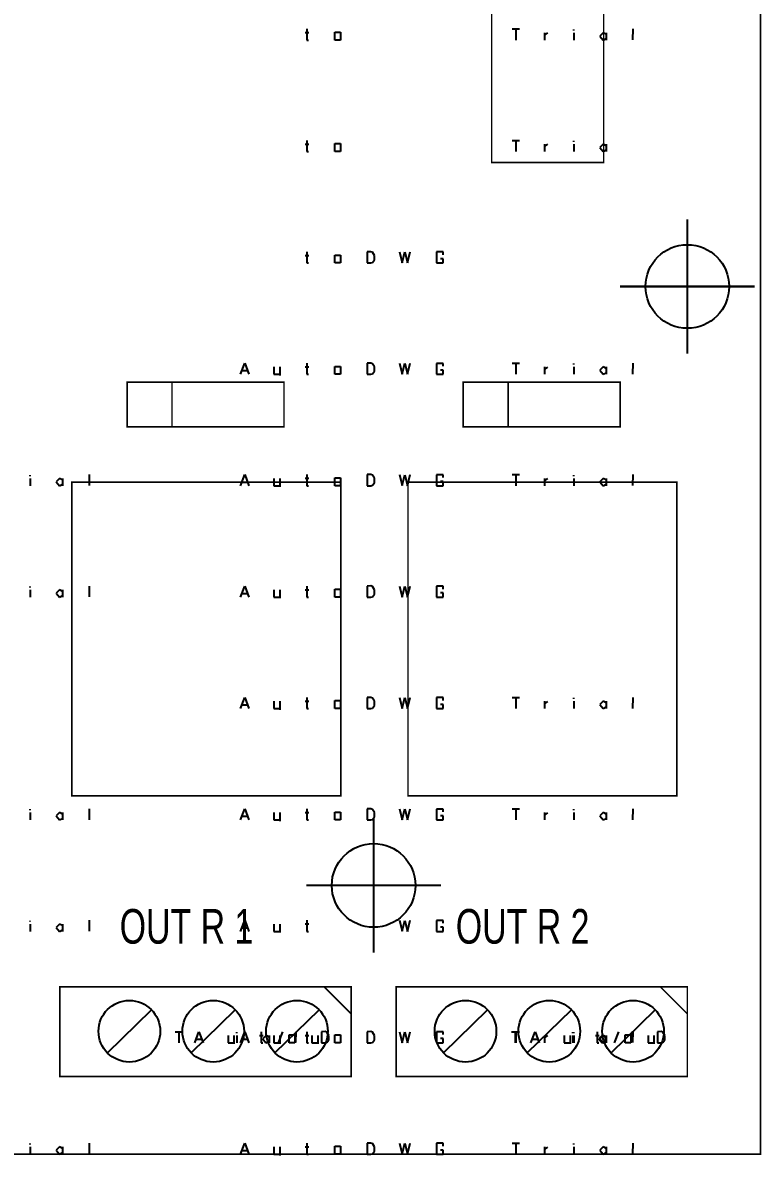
# Model space of a CAD drawing. Extents: x 108 to 261, y 58 to 185.
# Drawn here: x 218.7 to 260.6, y 58.1 to 122.3 of the extents above; entities that cross this region are included whole.
import ezdxf

# ---------------------------------------------------------------- set-up
doc = ezdxf.new("R2010")
doc.units = 0
doc.header["$MEASUREMENT"] = 0
doc.linetypes.add('atContinuous2', pattern=[0])
for name, color, linetype in [('at_Entity', 7, 'Continuous'), ('at_Rect', 7, 'Continuous'), ('at_Solid', 7, 'Continuous'), ('at_Text', 7, 'Continuous')]:
    doc.layers.add(name, color=color, linetype=linetype)
doc.styles.add('Style1', font='arial.ttf', dxfattribs={"height": 0.2})

msp = doc.modelspace()

# ---------------------------------------------------------------- linework, layer by layer
at = {"color": 28, "true_color": 0x0a0a0a}
for p, q in [((234.684, 121.74), (234.898, 121.74)), ((234.776, 121.951), (234.776, 121.319)), ((236.37, 121.768), (236.696, 121.768)), ((236.37, 121.319), (236.37, 121.768)), ((236.696, 121.768), (236.696, 121.319)), ((234.776, 121.319), (234.875, 121.319)), ((236.696, 121.319), (236.37, 121.319)), ((231.016, 102.359), (231.257, 102.991)), ((231.257, 102.991), (231.498, 102.359)), ((234.776, 102.991), (234.776, 102.359)), ((236.37, 102.807), (236.696, 102.807)), ((236.37, 102.359), (236.37, 102.807)), ((236.696, 102.807), (236.696, 102.359)), ((238.209, 102.991), (238.207, 102.359)), ((238.416, 102.993), (238.209, 102.991)), ((238.51, 102.958), (238.416, 102.993)), ((238.621, 102.782), (238.51, 102.958)), ((240.047, 102.987), (240.197, 102.367)), ((240.197, 102.367), (240.347, 102.984)), ((240.347, 102.984), (240.497, 102.36)), ((240.497, 102.36), (240.646, 102.987)), ((242.515, 102.981), (242.134, 102.981)), ((242.134, 102.981), (242.134, 102.359)), ((242.511, 102.821), (242.515, 102.981)), ((231.104, 102.569), (231.406, 102.569)), ((232.912, 102.776), (232.912, 102.359)), ((232.912, 102.359), (233.243, 102.359)), ((233.243, 102.776), (233.243, 102.296)), ((234.684, 102.779), (234.898, 102.779)), ((234.776, 102.359), (234.875, 102.359)), ((236.696, 102.359), (236.37, 102.359)), ((238.207, 102.359), (238.411, 102.359)), ((238.411, 102.359), (238.508, 102.384)), ((238.508, 102.384), (238.617, 102.53)), ((238.617, 102.53), (238.621, 102.782)), ((242.134, 102.359), (242.511, 102.359)), ((242.515, 102.596), (242.363, 102.596)), ((242.511, 102.359), (242.515, 102.596)), ((231.016, 83.398), (231.257, 84.03)), ((231.104, 83.609), (231.406, 83.609)), ((231.257, 84.03), (231.498, 83.398)), ((232.912, 83.816), (232.912, 83.398)), ((233.243, 83.816), (233.243, 83.335)), ((234.684, 83.819), (234.898, 83.819)), ((234.776, 84.03), (234.776, 83.398)), ((236.37, 83.847), (236.696, 83.847)), ((236.37, 83.398), (236.37, 83.847)), ((236.696, 83.847), (236.696, 83.398)), ((238.209, 84.03), (238.207, 83.398)), ((238.416, 84.033), (238.209, 84.03)), ((238.51, 83.998), (238.416, 84.033)), ((238.508, 83.424), (238.617, 83.57)), ((238.621, 83.822), (238.51, 83.998)), ((238.617, 83.57), (238.621, 83.822)), ((240.047, 84.027), (240.197, 83.406)), ((240.197, 83.406), (240.347, 84.023)), ((240.347, 84.023), (240.497, 83.399)), ((240.497, 83.399), (240.646, 84.027)), ((242.515, 84.021), (242.134, 84.021)), ((242.134, 84.021), (242.134, 83.398)), ((242.515, 83.635), (242.363, 83.635)), ((242.511, 83.861), (242.515, 84.021)), ((242.511, 83.398), (242.515, 83.635)), ((232.912, 83.398), (233.243, 83.398)), ((234.776, 83.398), (234.875, 83.398)), ((236.696, 83.398), (236.37, 83.398)), ((238.207, 83.398), (238.411, 83.398)), ((238.411, 83.398), (238.508, 83.424)), ((242.134, 83.398), (242.511, 83.398)), ((228.424, 64.438), (228.665, 65.07)), ((228.665, 65.07), (228.905, 64.438)), ((231.016, 64.438), (231.257, 65.07)), ((231.257, 65.07), (231.498, 64.438)), ((232.184, 65.07), (232.184, 64.438)), ((233.176, 64.438), (233.417, 65.07)), ((234.776, 65.07), (234.776, 64.438)), ((235.617, 65.07), (235.615, 64.438)), ((235.824, 65.072), (235.617, 65.07)), ((235.918, 65.038), (235.824, 65.072)), ((236.028, 64.861), (235.918, 65.038)), ((238.209, 65.07), (238.207, 64.438)), ((238.416, 65.072), (238.209, 65.07)), ((238.51, 65.038), (238.416, 65.072)), ((238.621, 64.861), (238.51, 65.038)), ((240.047, 65.067), (240.197, 64.446)), ((240.197, 64.446), (240.347, 65.063)), ((240.347, 65.063), (240.497, 64.439)), ((240.497, 64.439), (240.646, 65.067)), ((242.515, 65.061), (242.134, 65.061)), ((242.134, 65.061), (242.134, 64.438)), ((242.511, 64.901), (242.515, 65.061)), ((247.486, 64.438), (247.727, 65.07)), ((247.727, 65.07), (247.967, 64.438)), ((251.246, 65.07), (251.246, 64.438)), ((252.238, 64.438), (252.479, 65.07)), ((254.679, 65.07), (254.677, 64.438)), ((254.886, 65.072), (254.679, 65.07)), ((254.98, 65.038), (254.886, 65.072)), ((255.09, 64.861), (254.98, 65.038)), ((228.512, 64.648), (228.813, 64.648)), ((230.32, 64.856), (230.32, 64.438)), ((230.32, 64.438), (230.651, 64.438)), ((230.651, 64.856), (230.651, 64.375)), ((231.104, 64.648), (231.406, 64.648)), ((232.092, 64.859), (232.305, 64.859)), ((232.184, 64.438), (232.283, 64.438)), ((232.912, 64.856), (232.912, 64.438)), ((232.912, 64.438), (233.243, 64.438)), ((233.243, 64.856), (233.243, 64.375)), ((233.778, 64.887), (234.104, 64.887)), ((233.778, 64.438), (233.778, 64.887)), ((234.104, 64.438), (233.778, 64.438)), ((234.104, 64.887), (234.104, 64.438)), ((234.684, 64.859), (234.898, 64.859)), ((234.776, 64.438), (234.875, 64.438)), ((235.072, 64.856), (235.072, 64.438)), ((235.072, 64.438), (235.403, 64.438)), ((235.403, 64.856), (235.403, 64.375)), ((235.615, 64.438), (235.819, 64.438)), ((235.819, 64.438), (235.915, 64.464)), ((235.915, 64.464), (236.024, 64.61)), ((236.024, 64.61), (236.028, 64.861)), ((236.37, 64.887), (236.696, 64.887)), ((236.37, 64.438), (236.37, 64.887)), ((236.696, 64.438), (236.37, 64.438)), ((236.696, 64.887), (236.696, 64.438)), ((238.207, 64.438), (238.411, 64.438)), ((238.411, 64.438), (238.508, 64.464)), ((238.508, 64.464), (238.617, 64.61)), ((238.617, 64.61), (238.621, 64.861)), ((242.134, 64.438), (242.511, 64.438)), ((242.515, 64.675), (242.363, 64.675)), ((242.511, 64.438), (242.515, 64.675)), ((247.574, 64.648), (247.875, 64.648)), ((249.382, 64.856), (249.382, 64.438)), ((249.382, 64.438), (249.713, 64.438)), ((249.713, 64.856), (249.713, 64.375)), ((251.154, 64.859), (251.367, 64.859)), ((251.246, 64.438), (251.345, 64.438)), ((252.84, 64.887), (253.166, 64.887)), ((252.84, 64.438), (252.84, 64.887)), ((253.166, 64.438), (252.84, 64.438)), ((253.166, 64.887), (253.166, 64.438)), ((254.134, 64.856), (254.134, 64.438)), ((254.134, 64.438), (254.465, 64.438)), ((254.465, 64.856), (254.465, 64.375)), ((254.677, 64.438), (254.881, 64.438)), ((254.881, 64.438), (254.977, 64.464)), ((254.977, 64.464), (255.086, 64.61)), ((255.086, 64.61), (255.09, 64.861))]:
    msp.add_line(p, q, dxfattribs=at)
for p, q in [((223.469, 63.874), (225.97, 66.316)), ((228.221, 63.874), (230.722, 66.316)), ((232.974, 63.874), (235.474, 66.316)), ((242.531, 63.874), (245.032, 66.316)), ((247.283, 63.874), (249.784, 66.316)), ((252.036, 63.874), (254.536, 66.316))]:
    msp.add_line(p, q)
for centre in [(224.719, 65.095), (229.472, 65.095), (234.224, 65.095), (243.781, 65.095), (248.534, 65.095), (253.286, 65.095)]:
    msp.add_circle(centre, 1.748)
at = {"layer": 'at_Entity', "color": 28, "true_color": 0x0d0d0d}
for p, q in [((246.432, 115.631), (246.85, 115.631)), ((246.64, 115.631), (246.64, 114.999)), ((248.264, 115.416), (248.264, 114.999)), ((248.268, 115.276), (248.446, 115.409)), ((249.92, 115.418), (249.92, 114.999)), ((249.922, 115.551), (249.922, 115.607)), ((251.583, 115.416), (251.394, 115.227)), ((251.394, 115.227), (251.579, 114.999)), ((251.579, 114.999), (251.758, 115.089)), ((251.758, 115.327), (251.583, 115.416)), ((251.756, 115.418), (251.756, 115.003)), ((246.432, 96.67), (246.85, 96.67)), ((246.64, 96.67), (246.64, 96.039)), ((248.264, 96.456), (248.264, 96.039)), ((248.268, 96.315), (248.446, 96.449)), ((249.92, 96.458), (249.92, 96.039)), ((249.922, 96.591), (249.922, 96.647)), ((251.583, 96.456), (251.394, 96.266)), ((251.758, 96.367), (251.583, 96.456)), ((251.756, 96.458), (251.756, 96.042)), ((253.263, 96.668), (253.261, 96.051)), ((251.394, 96.266), (251.579, 96.039)), ((251.579, 96.039), (251.758, 96.129)), ((219.093, 90.138), (219.093, 89.718)), ((219.095, 90.271), (219.095, 90.327)), ((220.757, 90.135), (220.567, 89.946)), ((220.932, 90.047), (220.757, 90.135)), ((220.929, 90.138), (220.929, 89.722)), ((222.436, 90.348), (222.434, 89.731)), ((220.567, 89.946), (220.752, 89.718)), ((220.752, 89.718), (220.932, 89.809)), ((246.432, 77.71), (246.85, 77.71)), ((246.64, 77.71), (246.64, 77.078)), ((248.264, 77.495), (248.264, 77.078)), ((248.268, 77.355), (248.446, 77.488)), ((249.92, 77.498), (249.92, 77.078)), ((249.922, 77.631), (249.922, 77.687)), ((251.583, 77.495), (251.394, 77.306)), ((251.394, 77.306), (251.579, 77.078)), ((251.579, 77.078), (251.758, 77.168)), ((251.758, 77.407), (251.583, 77.495)), ((251.756, 77.498), (251.756, 77.082)), ((253.263, 77.708), (253.261, 77.091)), ((219.095, 71.311), (219.095, 71.367)), ((222.436, 71.388), (222.434, 70.771)), ((219.093, 71.177), (219.093, 70.758)), ((220.757, 71.175), (220.567, 70.986)), ((220.567, 70.986), (220.752, 70.758)), ((220.752, 70.758), (220.932, 70.848)), ((220.932, 71.086), (220.757, 71.175)), ((220.929, 71.177), (220.929, 70.762)), ((246.432, 58.75), (246.85, 58.75)), ((246.64, 58.75), (246.64, 58.118)), ((248.264, 58.535), (248.264, 58.118)), ((248.268, 58.395), (248.446, 58.528)), ((249.92, 58.537), (249.92, 58.118)), ((249.922, 58.67), (249.922, 58.726)), ((251.583, 58.535), (251.394, 58.346)), ((251.758, 58.446), (251.583, 58.535)), ((251.756, 58.537), (251.756, 58.122)), ((253.263, 58.747), (253.261, 58.131)), ((251.394, 58.346), (251.579, 58.118)), ((251.579, 58.118), (251.758, 58.208))]:
    msp.add_line(p, q, dxfattribs=at)
at = {"layer": 'at_Entity', "color": 0}
for points in [[(260.514, 184.52, 0.0897, 0.0897, 0), (107.679, 184.52, 0.0897, 0.0897, 0), (107.679, 58.118, 0.0897, 0.0897, 0), (260.514, 58.118, 0.0897, 0.0897, 0), (260.514, 184.52, 0.0897, 0.0897, 0)], [(251.618, 129.537, 0.0897, 0.0897, 0), (245.264, 129.537, 0.0897, 0.0897, 0), (245.264, 114.372, 0.0897, 0.0897, 0), (251.618, 114.372, 0.0897, 0.0897, 0), (251.618, 129.537, 0.0897, 0.0897, 0)], [(256.363, 103.528, 0.12, 0.12, 0), (256.363, 111.153, 0.12, 0.12, 0)], [(252.55, 107.34, 0.12, 0.12, 0), (260.175, 107.34, 0.12, 0.12, 0)], [(233.488, 101.918, 0.0897, 0.0897, 0), (224.593, 101.918, 0.0897, 0.0897, 0), (224.593, 99.377, 0.0897, 0.0897, 0), (233.488, 99.377, 0.0897, 0.0897, 0), (233.488, 101.918, 0.0897, 0.0897, 0)], [(227.134, 101.918, 0.0897, 0.0897, 0), (227.134, 99.377, 0.0897, 0.0897, 0)], [(252.55, 101.918, 0.0897, 0.0897, 0), (243.655, 101.918, 0.0897, 0.0897, 0), (243.655, 99.377, 0.0897, 0.0897, 0), (252.55, 99.377, 0.0897, 0.0897, 0), (252.55, 101.918, 0.0897, 0.0897, 0)], [(246.196, 101.918, 0.0897, 0.0897, 0), (246.196, 99.377, 0.0897, 0.0897, 0)], [(236.708, 96.242, 0.0897, 0.0897, 0), (221.458, 96.242, 0.0897, 0.0897, 0), (221.458, 78.451, 0.0897, 0.0897, 0), (236.708, 78.451, 0.0897, 0.0897, 0), (236.708, 96.242, 0.0897, 0.0897, 0)], [(255.77, 96.242, 0.0897, 0.0897, 0), (240.52, 96.242, 0.0897, 0.0897, 0), (240.52, 78.451, 0.0897, 0.0897, 0), (255.77, 78.451, 0.0897, 0.0897, 0), (255.77, 96.242, 0.0897, 0.0897, 0)], [(238.572, 69.555, 0.12, 0.12, 0), (238.572, 77.18, 0.12, 0.12, 0)], [(234.759, 73.368, 0.12, 0.12, 0), (242.384, 73.368, 0.12, 0.12, 0)], [(237.301, 67.607, 0.0897, 0.0897, 0), (220.78, 67.607, 0.0897, 0.0897, 0), (220.78, 62.523, 0.0897, 0.0897, 0), (237.301, 62.523, 0.0897, 0.0897, 0), (237.301, 67.607, 0.0897, 0.0897, 0)], [(235.776, 67.607, 0.0897, 0.0897, 0), (237.301, 66.082, 0.0897, 0.0897, 0)], [(256.363, 67.607, 0.0897, 0.0897, 0), (239.842, 67.607, 0.0897, 0.0897, 0), (239.842, 62.523, 0.0897, 0.0897, 0), (256.363, 62.523, 0.0897, 0.0897, 0), (256.363, 67.607, 0.0897, 0.0897, 0)], [(254.838, 67.607, 0.0897, 0.0897, 0), (256.363, 66.082, 0.0897, 0.0897, 0)]]:
    msp.add_lwpolyline(points, format="xyseb", dxfattribs=at)
at = {"layer": 'at_Entity', "color": 0, "linetype": 'atContinuous2'}
for centre in [(256.363, 107.34), (238.571, 73.367)]:
    msp.add_circle(centre, 2.372, dxfattribs=at)
at = {"layer": 'at_Rect', "color": 28, "true_color": 0x0b0b0b}
for p, q in [((246.432, 121.951), (246.85, 121.951)), ((246.64, 121.951), (246.64, 121.319)), ((248.264, 121.736), (248.264, 121.319)), ((248.268, 121.596), (248.446, 121.729)), ((249.92, 121.738), (249.92, 121.319)), ((249.922, 121.871), (249.922, 121.928)), ((251.583, 121.736), (251.394, 121.547)), ((251.394, 121.547), (251.579, 121.319)), ((251.758, 121.647), (251.583, 121.736)), ((251.756, 121.738), (251.756, 121.323)), ((253.263, 121.949), (253.261, 121.332)), ((251.579, 121.319), (251.758, 121.409)), ((246.432, 102.991), (246.85, 102.991)), ((246.64, 102.991), (246.64, 102.359)), ((249.922, 102.911), (249.922, 102.967)), ((253.263, 102.988), (253.261, 102.371)), ((248.264, 102.776), (248.264, 102.359)), ((248.268, 102.636), (248.446, 102.769)), ((249.92, 102.778), (249.92, 102.359)), ((251.583, 102.776), (251.394, 102.587)), ((251.394, 102.587), (251.579, 102.359)), ((251.579, 102.359), (251.758, 102.449)), ((251.758, 102.687), (251.583, 102.776)), ((251.756, 102.778), (251.756, 102.362)), ((219.093, 96.458), (219.093, 96.039)), ((219.095, 96.591), (219.095, 96.647)), ((220.757, 96.456), (220.567, 96.266)), ((220.932, 96.367), (220.757, 96.456)), ((220.929, 96.458), (220.929, 96.042)), ((222.436, 96.668), (222.434, 96.051)), ((220.567, 96.266), (220.752, 96.039)), ((220.752, 96.039), (220.932, 96.129)), ((246.432, 84.03), (246.85, 84.03)), ((246.64, 84.03), (246.64, 83.398)), ((248.264, 83.815), (248.264, 83.398)), ((248.268, 83.675), (248.446, 83.808)), ((249.92, 83.818), (249.92, 83.398)), ((249.922, 83.951), (249.922, 84.007)), ((251.583, 83.815), (251.394, 83.626)), ((251.394, 83.626), (251.579, 83.398)), ((251.758, 83.727), (251.583, 83.815)), ((251.756, 83.818), (251.756, 83.402)), ((253.263, 84.028), (253.261, 83.411)), ((251.579, 83.398), (251.758, 83.488)), ((219.093, 77.498), (219.093, 77.078)), ((219.095, 77.631), (219.095, 77.687)), ((220.757, 77.495), (220.567, 77.306)), ((220.567, 77.306), (220.752, 77.078)), ((220.752, 77.078), (220.932, 77.168)), ((220.932, 77.407), (220.757, 77.495)), ((220.929, 77.498), (220.929, 77.082)), ((222.436, 77.708), (222.434, 77.091)), ((227.319, 65.07), (227.737, 65.07)), ((227.527, 65.07), (227.527, 64.438)), ((230.81, 64.99), (230.81, 65.047)), ((234.15, 65.068), (234.148, 64.451)), ((246.381, 65.07), (246.799, 65.07)), ((246.432, 65.07), (246.85, 65.07)), ((246.589, 65.07), (246.589, 64.438)), ((246.64, 65.07), (246.64, 64.438)), ((249.872, 64.99), (249.872, 65.047)), ((249.922, 64.99), (249.922, 65.047)), ((253.212, 65.068), (253.21, 64.451)), ((253.263, 65.068), (253.261, 64.451)), ((230.807, 64.857), (230.807, 64.438)), ((232.471, 64.855), (232.281, 64.666)), ((232.281, 64.666), (232.466, 64.438)), ((232.466, 64.438), (232.646, 64.528)), ((232.646, 64.766), (232.471, 64.855)), ((232.643, 64.857), (232.643, 64.442)), ((248.264, 64.855), (248.264, 64.438)), ((248.268, 64.715), (248.446, 64.848)), ((249.869, 64.857), (249.869, 64.438)), ((249.92, 64.857), (249.92, 64.438)), ((251.533, 64.855), (251.343, 64.666)), ((251.343, 64.666), (251.528, 64.438)), ((251.583, 64.855), (251.394, 64.666)), ((251.394, 64.666), (251.579, 64.438)), ((251.528, 64.438), (251.708, 64.528)), ((251.708, 64.766), (251.533, 64.855)), ((251.579, 64.438), (251.758, 64.528)), ((251.758, 64.766), (251.583, 64.855)), ((251.705, 64.857), (251.705, 64.442)), ((251.756, 64.857), (251.756, 64.442)), ((219.093, 58.537), (219.093, 58.118)), ((219.095, 58.67), (219.095, 58.726)), ((220.757, 58.535), (220.567, 58.346)), ((220.932, 58.446), (220.757, 58.535)), ((220.929, 58.537), (220.929, 58.122)), ((222.436, 58.747), (222.434, 58.131)), ((220.567, 58.346), (220.752, 58.118)), ((220.752, 58.118), (220.932, 58.208))]:
    msp.add_line(p, q, dxfattribs=at)
at = {"layer": 'at_Solid', "color": 28, "true_color": 0x0e0e0e}
for p, q in [((234.776, 109.311), (234.776, 108.679)), ((238.209, 109.311), (238.207, 108.679)), ((238.416, 109.313), (238.209, 109.311)), ((238.51, 109.279), (238.416, 109.313)), ((238.621, 109.102), (238.51, 109.279)), ((240.047, 109.307), (240.197, 108.687)), ((240.197, 108.687), (240.347, 109.304)), ((240.347, 109.304), (240.497, 108.68)), ((240.497, 108.68), (240.646, 109.307)), ((242.515, 109.301), (242.134, 109.301)), ((242.134, 109.301), (242.134, 108.679)), ((242.511, 109.141), (242.515, 109.301)), ((234.684, 109.099), (234.898, 109.099)), ((234.776, 108.679), (234.875, 108.679)), ((236.37, 109.127), (236.696, 109.127)), ((236.37, 108.679), (236.37, 109.127)), ((236.696, 108.679), (236.37, 108.679)), ((236.696, 109.127), (236.696, 108.679)), ((238.207, 108.679), (238.411, 108.679)), ((238.411, 108.679), (238.508, 108.704)), ((238.508, 108.704), (238.617, 108.851)), ((238.617, 108.851), (238.621, 109.102)), ((242.134, 108.679), (242.511, 108.679)), ((242.515, 108.916), (242.363, 108.916)), ((242.511, 108.679), (242.515, 108.916)), ((231.016, 89.718), (231.257, 90.35)), ((231.257, 90.35), (231.498, 89.718)), ((232.912, 90.136), (232.912, 89.718)), ((233.243, 90.136), (233.243, 89.655)), ((234.684, 90.139), (234.898, 90.139)), ((234.776, 90.35), (234.776, 89.718)), ((236.37, 90.167), (236.696, 90.167)), ((236.37, 89.718), (236.37, 90.167)), ((236.696, 90.167), (236.696, 89.718)), ((238.209, 90.35), (238.207, 89.718)), ((238.416, 90.353), (238.209, 90.35)), ((238.51, 90.318), (238.416, 90.353)), ((238.621, 90.142), (238.51, 90.318)), ((238.617, 89.89), (238.621, 90.142)), ((240.047, 90.347), (240.197, 89.727)), ((240.197, 89.727), (240.347, 90.344)), ((240.347, 90.344), (240.497, 89.719)), ((240.497, 89.719), (240.646, 90.347)), ((242.515, 90.341), (242.134, 90.341)), ((242.134, 90.341), (242.134, 89.718)), ((242.515, 89.955), (242.363, 89.955)), ((242.511, 90.181), (242.515, 90.341)), ((242.511, 89.718), (242.515, 89.955)), ((231.104, 89.929), (231.406, 89.929)), ((232.912, 89.718), (233.243, 89.718)), ((234.776, 89.718), (234.875, 89.718)), ((236.696, 89.718), (236.37, 89.718)), ((238.207, 89.718), (238.411, 89.718)), ((238.411, 89.718), (238.508, 89.744)), ((238.508, 89.744), (238.617, 89.89)), ((242.134, 89.718), (242.511, 89.718)), ((231.016, 70.758), (231.257, 71.39)), ((231.257, 71.39), (231.498, 70.758)), ((234.776, 71.39), (234.776, 70.758)), ((240.047, 71.387), (240.197, 70.766)), ((240.197, 70.766), (240.347, 71.383)), ((240.347, 71.383), (240.497, 70.759)), ((240.497, 70.759), (240.646, 71.387)), ((242.515, 71.381), (242.134, 71.381)), ((242.134, 71.381), (242.134, 70.758)), ((242.511, 71.221), (242.515, 71.381)), ((231.104, 70.968), (231.406, 70.968)), ((232.912, 71.176), (232.912, 70.758)), ((232.912, 70.758), (233.243, 70.758)), ((233.243, 71.176), (233.243, 70.695)), ((234.684, 71.179), (234.898, 71.179)), ((234.776, 70.758), (234.875, 70.758)), ((242.134, 70.758), (242.511, 70.758)), ((242.515, 70.995), (242.363, 70.995)), ((242.511, 70.758), (242.515, 70.995))]:
    msp.add_line(p, q, dxfattribs=at)
at = {"layer": 'at_Text', "color": 28, "true_color": 0x0c0c0c}
for p, q in [((234.684, 115.419), (234.898, 115.419)), ((234.776, 115.631), (234.776, 114.999)), ((236.37, 115.447), (236.696, 115.447)), ((236.37, 114.999), (236.37, 115.447)), ((236.696, 115.447), (236.696, 114.999)), ((234.776, 114.999), (234.875, 114.999)), ((236.696, 114.999), (236.37, 114.999)), ((231.016, 96.039), (231.257, 96.671)), ((231.257, 96.671), (231.498, 96.039)), ((232.912, 96.456), (232.912, 96.039)), ((233.243, 96.456), (233.243, 95.975)), ((234.684, 96.459), (234.898, 96.459)), ((234.776, 96.67), (234.776, 96.039)), ((236.37, 96.487), (236.696, 96.487)), ((236.37, 96.039), (236.37, 96.487)), ((236.696, 96.487), (236.696, 96.039)), ((238.209, 96.67), (238.207, 96.039)), ((238.416, 96.673), (238.209, 96.67)), ((238.51, 96.638), (238.416, 96.673)), ((238.621, 96.462), (238.51, 96.638)), ((238.617, 96.21), (238.621, 96.462)), ((240.047, 96.667), (240.197, 96.047)), ((240.197, 96.047), (240.347, 96.664)), ((240.347, 96.664), (240.497, 96.039)), ((240.497, 96.039), (240.646, 96.667)), ((242.515, 96.661), (242.134, 96.661)), ((242.134, 96.661), (242.134, 96.039)), ((242.511, 96.501), (242.515, 96.661)), ((231.104, 96.249), (231.406, 96.249)), ((232.912, 96.039), (233.243, 96.039)), ((234.776, 96.039), (234.875, 96.039)), ((236.696, 96.039), (236.37, 96.039)), ((238.207, 96.039), (238.411, 96.039)), ((238.411, 96.039), (238.508, 96.064)), ((238.508, 96.064), (238.617, 96.21)), ((242.134, 96.039), (242.511, 96.039)), ((242.515, 96.276), (242.363, 96.276)), ((242.511, 96.039), (242.515, 96.276)), ((231.016, 77.078), (231.257, 77.71)), ((231.104, 77.289), (231.406, 77.289)), ((231.257, 77.71), (231.498, 77.078)), ((232.912, 77.496), (232.912, 77.078)), ((233.243, 77.496), (233.243, 77.015)), ((234.684, 77.499), (234.898, 77.499)), ((234.776, 77.71), (234.776, 77.078)), ((236.37, 77.527), (236.696, 77.527)), ((236.37, 77.078), (236.37, 77.527)), ((236.696, 77.527), (236.696, 77.078)), ((238.209, 77.71), (238.207, 77.078)), ((238.416, 77.712), (238.209, 77.71)), ((238.411, 77.078), (238.508, 77.104)), ((238.51, 77.678), (238.416, 77.712)), ((238.508, 77.104), (238.617, 77.25)), ((238.621, 77.502), (238.51, 77.678)), ((238.617, 77.25), (238.621, 77.502)), ((240.047, 77.707), (240.197, 77.086)), ((240.197, 77.086), (240.347, 77.703)), ((240.347, 77.703), (240.497, 77.079)), ((240.497, 77.079), (240.646, 77.707)), ((242.515, 77.701), (242.134, 77.701)), ((242.134, 77.701), (242.134, 77.078)), ((242.515, 77.315), (242.363, 77.315)), ((242.511, 77.541), (242.515, 77.701)), ((242.511, 77.078), (242.515, 77.315)), ((232.912, 77.078), (233.243, 77.078)), ((234.776, 77.078), (234.875, 77.078)), ((236.696, 77.078), (236.37, 77.078)), ((238.207, 77.078), (238.411, 77.078)), ((242.134, 77.078), (242.511, 77.078)), ((231.016, 58.118), (231.257, 58.75)), ((231.257, 58.75), (231.498, 58.118)), ((232.912, 58.536), (232.912, 58.118)), ((233.243, 58.536), (233.243, 58.055)), ((234.684, 58.538), (234.898, 58.538)), ((234.776, 58.75), (234.776, 58.118)), ((236.37, 58.566), (236.696, 58.566)), ((236.37, 58.118), (236.37, 58.566)), ((236.696, 58.566), (236.696, 58.118)), ((238.209, 58.75), (238.207, 58.118)), ((238.416, 58.752), (238.209, 58.75)), ((238.51, 58.718), (238.416, 58.752)), ((238.621, 58.541), (238.51, 58.718)), ((238.617, 58.29), (238.621, 58.541)), ((240.047, 58.747), (240.197, 58.126)), ((240.197, 58.126), (240.347, 58.743)), ((240.347, 58.743), (240.497, 58.119)), ((240.497, 58.119), (240.646, 58.747)), ((242.515, 58.74), (242.134, 58.74)), ((242.134, 58.74), (242.134, 58.118)), ((242.511, 58.58), (242.515, 58.74)), ((231.104, 58.328), (231.406, 58.328)), ((232.912, 58.118), (233.243, 58.118)), ((234.776, 58.118), (234.875, 58.118)), ((236.696, 58.118), (236.37, 58.118)), ((238.207, 58.118), (238.411, 58.118)), ((238.411, 58.118), (238.508, 58.143)), ((238.508, 58.143), (238.617, 58.29)), ((242.134, 58.118), (242.511, 58.118)), ((242.515, 58.355), (242.363, 58.355)), ((242.511, 58.118), (242.515, 58.355))]:
    msp.add_line(p, q, dxfattribs=at)

# ---------------------------------------------------------------- texts
at = {"layer": 'at_Text', "color": 0, "style": 'Style1', "width": 0.7}
for s, p in [('OUT R 1', (224.169, 70.063)), ('OUT R 2', (243.231, 70.063))]:
    msp.add_text(s, height=1.9653, rotation=0.00055, dxfattribs=at).set_placement(p)

doc.saveas('drawing.dxf')
